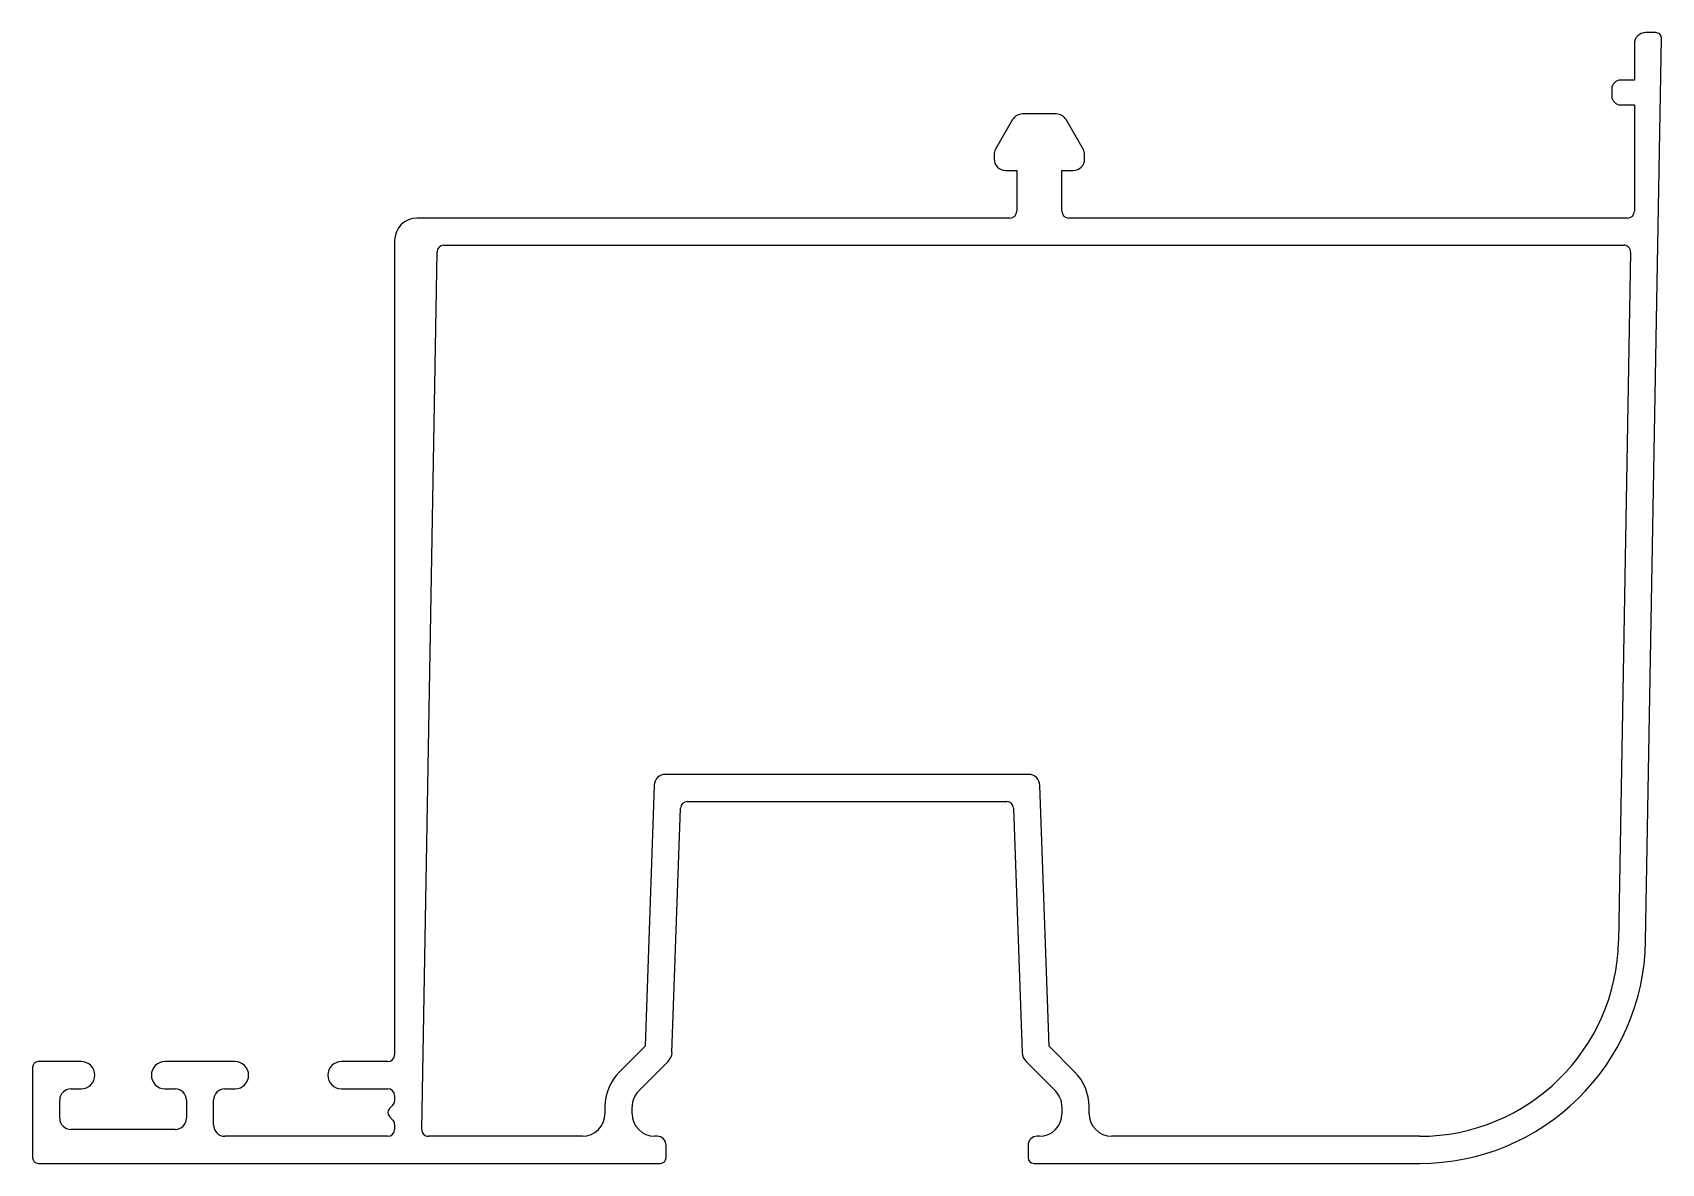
# Model space of a CAD drawing. Extents: x 3053.2 to 3125.2, y 1598.5 to 1648.5.
import ezdxf

# ---------------------------------------------------------------- set-up
doc = ezdxf.new("R2010")
doc.units = 0
doc.layers.get('0').update_dxf_attribs({"linetype": 'CONTINUOUS'})

msp = doc.modelspace()

# ---------------------------------------------------------------- linework, layer by layer
for p, q in [((3124.047, 1648.027), (3124.047, 1646.427)), ((3124.546, 1608.352), (3125.242, 1648.272)), ((3124.992, 1648.527), (3124.547, 1648.527)), ((3123.047, 1646.027), (3123.047, 1645.727)), ((3124.047, 1646.427), (3123.447, 1646.427)), ((3123.447, 1645.327), (3124.047, 1645.327)), ((3124.047, 1645.327), (3124.047, 1640.627)), ((3096.564, 1644.677), (3095.814, 1643.377)), ((3098.496, 1644.927), (3096.997, 1644.927)), ((3099.68, 1643.377), (3098.929, 1644.677)), ((3095.747, 1643.127), (3095.747, 1642.927)), ((3099.747, 1642.927), (3099.747, 1643.127)), ((3096.247, 1642.427), (3096.747, 1642.427)), ((3096.747, 1642.427), (3096.747, 1640.627)), ((3098.747, 1640.627), (3098.747, 1642.427)), ((3098.747, 1642.427), (3099.247, 1642.427)), ((3096.447, 1640.327), (3070.247, 1640.327)), ((3123.747, 1640.327), (3099.047, 1640.327)), ((3069.247, 1639.327), (3069.247, 1603.327)), ((3070.447, 1600.032), (3071.124, 1638.832)), ((3071.424, 1639.127), (3123.577, 1639.127)), ((3123.877, 1638.822), (3123.346, 1608.373)), ((3097.273, 1615.727), (3081.221, 1615.727)), ((3080.721, 1615.244), (3080.318, 1603.71)), ((3098.175, 1603.71), (3097.773, 1615.244)), ((3081.509, 1603.431), (3081.887, 1614.237)), ((3082.187, 1614.527), (3096.307, 1614.527)), ((3096.607, 1614.237), (3096.984, 1603.431)), ((3080.318, 1603.71), (3079.191, 1602.582)), ((3099.303, 1602.582), (3098.175, 1603.71)), ((3053.247, 1602.777), (3053.247, 1598.777)), ((3055.397, 1603.027), (3053.497, 1603.027)), ((3062.197, 1603.027), (3059.097, 1603.027)), ((3068.947, 1603.027), (3066.897, 1603.027)), ((3080.04, 1601.734), (3081.334, 1603.028)), ((3097.16, 1603.028), (3098.454, 1601.734)), ((3054.447, 1600.527), (3054.447, 1601.327)), ((3054.947, 1601.827), (3055.397, 1601.827)), ((3059.097, 1601.827), (3059.547, 1601.827)), ((3060.047, 1601.327), (3060.047, 1600.527)), ((3061.247, 1600.227), (3061.247, 1601.327)), ((3061.747, 1601.827), (3062.197, 1601.827)), ((3066.897, 1601.827), (3068.947, 1601.827)), ((3069.247, 1601.527), (3069.247, 1601.284)), ((3069.174, 1601.107), (3069.02, 1600.954)), ((3069.02, 1600.6), (3069.174, 1600.446)), ((3078.547, 1601.027), (3078.547, 1600.727)), ((3079.747, 1600.727), (3079.747, 1601.027)), ((3098.747, 1601.027), (3098.747, 1600.727)), ((3099.947, 1600.727), (3099.947, 1601.027)), ((3059.547, 1600.027), (3054.947, 1600.027)), ((3069.247, 1600.27), (3069.247, 1600.027)), ((3068.947, 1599.727), (3061.747, 1599.727)), ((3077.547, 1599.727), (3070.747, 1599.727)), ((3080.847, 1599.727), (3080.747, 1599.727)), ((3081.247, 1598.777), (3081.247, 1599.327)), ((3097.247, 1599.327), (3097.247, 1598.777)), ((3097.747, 1599.727), (3097.647, 1599.727)), ((3114.547, 1599.727), (3100.947, 1599.727)), ((3053.497, 1598.527), (3080.997, 1598.527)), ((3097.497, 1598.527), (3114.547, 1598.527))]:
    msp.add_line(p, q)
for centre, radius, start, end in [((3124.547, 1648.027), 0.5, 90, 180), ((3124.992, 1648.277), 0.25, 359, 90), ((3123.447, 1646.027), 0.4, 90, 180), ((3123.447, 1645.727), 0.4, 180, 270), ((3096.997, 1644.427), 0.5, 90, 150), ((3098.496, 1644.427), 0.5, 30, 90), ((3096.247, 1643.127), 0.5, 150, 180), ((3099.247, 1643.127), 0.5, 0, 30), ((3096.247, 1642.927), 0.5, 180, 270), ((3099.247, 1642.927), 0.5, 270, 360), ((3070.247, 1639.327), 1, 90, 180), ((3096.447, 1640.627), 0.3, 270, 0), ((3099.047, 1640.627), 0.3, 180, 270), ((3123.747, 1640.627), 0.3, 270, 0), ((3071.424, 1638.827), 0.3, 90, 179), ((3123.577, 1638.827), 0.3, 359, 90), ((3081.221, 1615.227), 0.5, 90, 178), ((3097.273, 1615.227), 0.5, 2, 90), ((3082.187, 1614.227), 0.3, 90, 178), ((3096.307, 1614.227), 0.3, 2, 90), ((3114.547, 1608.527), 8.8, 270, 359), ((3114.547, 1608.527), 10, 270, 359), ((3080.91, 1603.452), 0.6, 315, 358), ((3097.584, 1603.452), 0.6, 182, 225), ((3053.497, 1602.777), 0.25, 90, 180), ((3055.397, 1602.427), 0.6, 270, 90), ((3059.097, 1602.427), 0.6, 90, 270), ((3062.197, 1602.427), 0.6, 270, 90), ((3066.897, 1602.427), 0.6, 90, 270), ((3068.947, 1603.327), 0.3, 270, 0), ((3080.747, 1601.027), 2.2, 135, 180), ((3097.747, 1601.027), 2.2, 0, 45), ((3054.947, 1601.327), 0.5, 90, 180), ((3059.547, 1601.327), 0.5, 0, 90), ((3061.747, 1601.327), 0.5, 90, 180), ((3068.947, 1601.527), 0.3, 0, 90), ((3068.997, 1601.284), 0.25, 315, 0), ((3080.747, 1601.027), 1, 135, 180), ((3097.747, 1601.027), 1, 0, 45), ((3054.947, 1600.527), 0.5, 180, 270), ((3059.547, 1600.527), 0.5, 270, 360), ((3069.197, 1600.777), 0.25, 135, 225), ((3077.547, 1600.727), 1, 270, 360), ((3080.747, 1600.727), 1, 180, 270), ((3097.747, 1600.727), 1, 270, 360), ((3100.947, 1600.727), 1, 180, 270), ((3061.747, 1600.227), 0.5, 180, 270), ((3068.947, 1600.027), 0.3, 270, 0), ((3068.997, 1600.27), 0.25, 0, 45), ((3070.747, 1600.027), 0.3, 179, 270), ((3080.847, 1599.327), 0.4, 0, 90), ((3097.647, 1599.327), 0.4, 90, 180), ((3053.497, 1598.777), 0.25, 180, 270), ((3080.997, 1598.777), 0.25, 270, 0), ((3097.497, 1598.777), 0.25, 180, 270)]:
    msp.add_arc(centre, radius, start, end)

doc.saveas('drawing.dxf')
